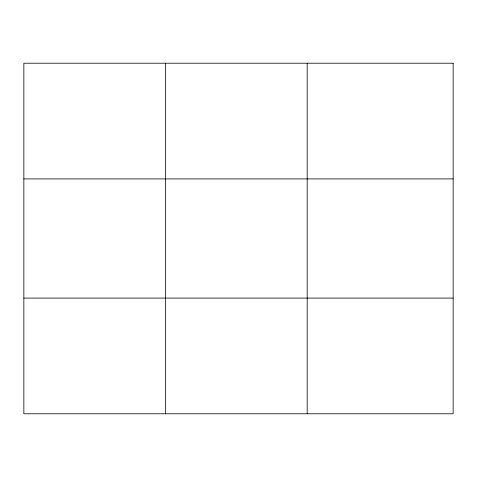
<?xml version="1.0" encoding="UTF-8"?>
<svg xmlns="http://www.w3.org/2000/svg" width="477" height="477" viewBox="0 0 477 477"><rect width="100%" height="100%" fill="white"/><g stroke="black" fill="none" stroke-linecap="round" stroke-linejoin="round"><path stroke-width="0.72" d="M165.519 413.78L165.519 63.22M307.188 413.78L307.188 63.22M23.85 178.905L453.15 178.905M23.85 298.095L453.15 298.095M453.15 63.22L453.15 413.78L23.85 413.78L23.85 63.22L453.15 63.22"/></g></svg>
